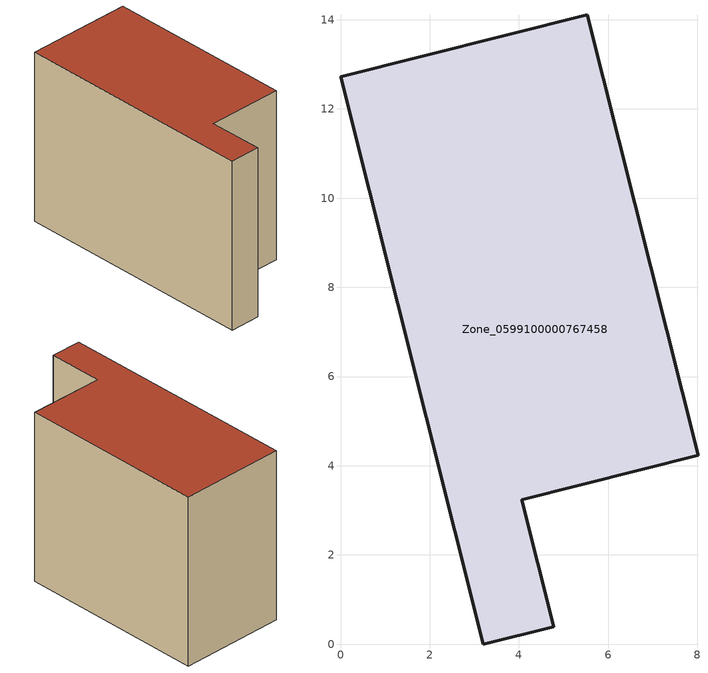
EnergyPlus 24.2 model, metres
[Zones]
Zone_0599100000767458
 floor ground (C_G): 0,12.72 5.53,14.11 8.02,4.23 4.06,3.24 4.78,0.39 3.2,0 z0
 wall outside (C_F): 5.53,14.11 0,12.72 3.2,0 4.78,0.39 4.06,3.24 8.02,4.23 5.53,14.11 z0:9.26
 roof outside (C_R): 0,12.72 3.2,0 4.78,0.39 4.06,3.24 8.02,4.23 5.53,14.11 z9.26
[BUILDING]
Pand.0599100000767458: North Axis=0; Terrain=City; Loads Convergence Tolerance Value=0.04; Temperature Convergence Tolerance Value=0.4; Solar Distribution=FullExterior; Maximum Number of Warmup Days=25; Minimum Number of Warmup Days=1
[Site:Location]
Rotterdam.The.Hague.AP_ZH_NLD Design_Conditions: Latitude=51.96; Longitude=4.45; Time Zone=1; Elevation=-4.5
[SITE:GROUNDTEMPERATURE:BUILDINGSURFACE]
18, 18, 18, 18, 18, 18, 18, 18, 18, 18, 18, 18
[MATERIAL] Thermal Absorptance=0.9; Solar Absorptance=0.7; Visible Absorptance=0.7
Name | Roughness | Thickness | Conductivity | Density | Specific Heat
G.TI.2006-2014 | MediumSmooth | 0.15 | 0.06 | 540 | 1210
F.TI.2006-2014 | Rough | 0.3 | 0.12 | 1920 | 840
R.TI.2006-2014 | MediumRough | 0.2 | 0.08 | 1500 | 1000
[CONSTRUCTION]
C_G: G.TI.2006-2014
C_F: F.TI.2006-2014
C_R: R.TI.2006-2014
[ZONE]
Zone_0599100000767458: Type=1; Multiplier=1; Ceiling Height=Autocalculate; Volume=Autocalculate; Floor Area=autocalculate; Part of Total Floor Area=Yes
[ZONEINFILTRATION:DESIGNFLOWRATE]
Infil_Zone_0599100000767458: Zone or ZoneList or Space or SpaceList=Zone_0599100000767458; Schedule=AlwaysOn; Design Flow Rate Calculation Method=Flow/Area; Flow Rate per Floor Area=0.0015; Constant Term Coefficient=1; Temperature Term Coefficient=0; Velocity Term Coefficient=0; Velocity Squared Term Coefficient=0
[HVACTEMPLATE:ZONE:IDEALLOADSAIRSYSTEM]
Zone_0599100000767458: Maximum Heating Supply Air Temperature=50; Minimum Cooling Supply Air Temperature=13; Maximum Heating Supply Air Humidity Ratio=0.0156; Minimum Cooling Supply Air Humidity Ratio=0.0077; Heating Limit=NoLimit; Cooling Limit=NoLimit; Dehumidification Control Type=ConstantSensibleHeatRatio; Cooling Sensible Heat Ratio=0.7; Dehumidification Setpoint=60; Humidification Control Type=None; Humidification Setpoint=30; Outdoor Air Method=None; Outdoor Air Flow Rate per Person=0.00944; Outdoor Air Flow Rate per Zone Floor Area=0; Outdoor Air Flow Rate per Zone=0; Demand Controlled Ventilation Type=None; Outdoor Air Economizer Type=NoEconomizer; Heat Recovery Type=None; Sensible Heat Recovery Effectiveness=0.7; Latent Heat Recovery Effectiveness=0.65
[ZONECONTROL:THERMOSTAT]
ThermostatControl_Zone_0599100000767458: Zone or ZoneList=Zone_0599100000767458; Control Type Schedule=DualSetpointControlType; Control 1=Thermostat_Zone_0599100000767458; Temperature Difference Between Cutout And Setpoint=0
[THERMOSTATSETPOINT:DUALSETPOINT]
Thermostat_Zone_0599100000767458: Heating Setpoint Temperature Schedule=HeatingSetpoint_Zone_0599100000767458; Cooling Setpoint Temperature Schedule=CoolingSetpoint_Zone_0599100000767458
[SCHEDULE:COMPACT]
HeatingSetpoint_Zone_0599100000767458: Through: 12/31, For: AllDays, Until: 24:00, 21
CoolingSetpoint_Zone_0599100000767458: Through: 12/31, For: AllDays, Until: 24:00, 24
DualSetpointControlType: Through: 12/31, For: AllDays, Until: 24:00, 4
AlwaysOn: Through: 12/31, For: AllDays, Until: 24:00, 1
